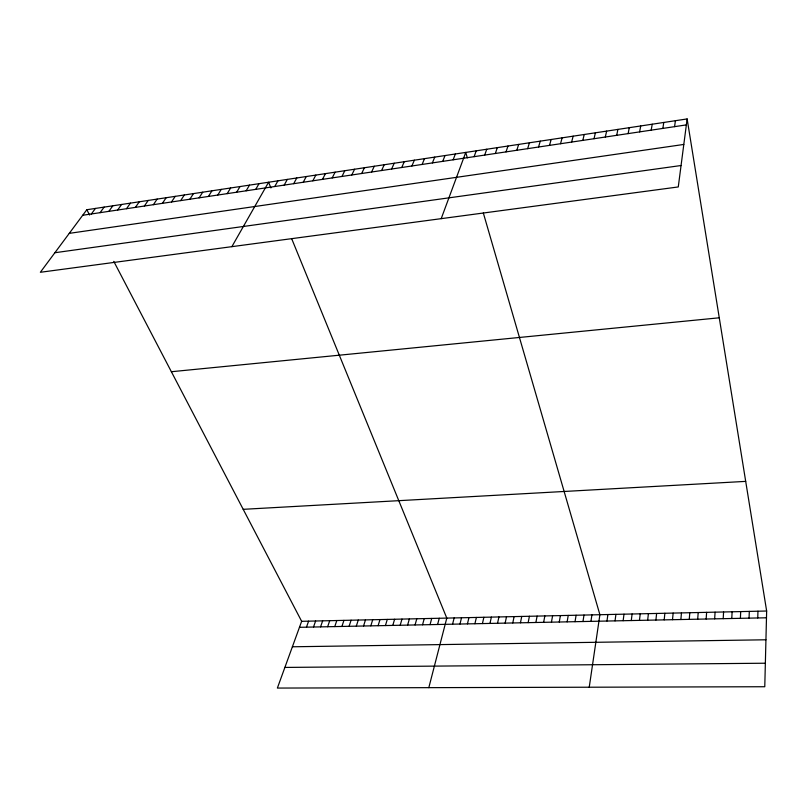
<?xml version="1.0" encoding="UTF-8"?>
<svg xmlns="http://www.w3.org/2000/svg" width="807" height="807" viewBox="0 0 807 807"><rect width="100%" height="100%" fill="white"/><g stroke="black" fill="none" stroke-linecap="round" stroke-linejoin="round"><path stroke-width="1.21" d="M687.13 118.932L678.273 186.942L40.35 272.282L86.823 209.729L687.13 118.932L766.65 611.02L764.774 686.737L277.376 688.068L301.647 621.309L113.777 261.377M757.753 617.96L757.955 611.212M749.057 618.142L749.31 611.403M740.402 618.313L740.695 611.595M731.778 618.495L732.12 611.787M723.203 618.666L723.576 611.968M714.659 618.838L715.083 612.16M706.155 619.019L706.619 612.352M697.692 619.191L698.196 612.533M689.269 619.362L689.803 612.715M680.876 619.534L681.451 612.906M672.513 619.705L673.139 613.088M664.201 619.867L664.857 613.27M655.92 620.038L656.616 613.451M647.668 620.21L648.404 613.633M639.457 620.371L640.233 613.814M631.286 620.543L632.093 613.996M623.145 620.704L623.993 614.177M615.045 620.876L615.923 614.349M606.975 621.037L607.893 614.531M674.561 126.659L675.419 120.707M589.241 687.211L599.894 614.712L483.332 213.008M590.936 621.36L591.924 614.884M662.85 128.414L663.778 122.472M582.967 621.531L583.996 615.055M575.038 621.693L576.097 615.237M651.199 130.159L652.207 124.217M567.139 621.854L568.229 615.408M559.271 622.005L560.401 615.58M551.443 622.167L552.603 615.751M639.628 131.894L640.708 125.953M543.646 622.328L544.836 615.923M535.878 622.49L537.109 616.094M628.118 133.619L629.278 127.688M528.141 622.641L529.412 616.266M520.444 622.802L521.746 616.437M616.689 135.324L617.91 129.402M512.778 622.954L514.109 616.609M505.142 623.115L506.503 616.77M605.321 137.029L606.622 131.117M497.536 623.266L498.928 616.941M489.96 623.428L491.392 617.113M594.023 138.723L595.395 132.812M482.425 623.579L483.877 617.274M474.909 623.73L476.402 617.436M467.435 623.882L468.948 617.607M582.795 140.398L584.238 134.497M459.98 624.033L461.533 617.769M452.566 624.184L454.149 617.93M571.628 142.072L573.141 136.171M428.82 687.655L446.796 618.091L291.66 238.65M437.606 624.487L439.24 618.263M430.05 624.648L431.725 618.424M560.532 143.737L562.116 137.846M422.535 624.8L424.24 618.596M549.506 145.381L551.151 139.5M415.06 624.951L416.795 618.757M407.606 625.102L409.371 618.919M400.181 625.254L401.977 619.09M538.541 147.025L540.256 141.154M392.797 625.405L394.613 619.251M385.433 625.556L387.289 619.413M527.647 148.659L529.422 142.789M378.11 625.707L379.986 619.574M370.806 625.849L372.713 619.736M516.813 150.284L518.659 144.413M363.543 626L365.48 619.897M356.301 626.151L358.268 620.058M506.039 151.887L507.956 146.037M349.098 626.293L351.085 620.21M341.916 626.444L343.933 620.371M334.764 626.585L336.812 620.533M495.337 153.491L497.314 147.641M327.652 626.736L329.72 620.684M484.694 155.085L486.732 149.245M320.561 626.878L322.659 620.845M313.499 627.019L315.628 620.997M306.468 627.17L308.617 621.148M474.113 156.669L476.211 150.838M441.207 218.657L465.75 152.422L467.324 157.859M453.13 159.816L455.35 153.996M442.73 161.37L445.01 155.559M432.391 162.923L434.731 157.113M422.111 164.457L424.512 158.656M411.893 165.99L414.354 160.19M401.735 167.513L404.246 161.723M391.627 169.026L394.199 163.236M381.59 170.529L384.213 164.749M371.593 172.022L374.277 166.252M361.667 173.505L364.401 167.745M351.791 174.988L354.576 169.228M341.966 176.461L344.811 170.711M332.202 177.923L335.097 172.184M322.487 179.376L325.433 173.636M312.834 180.818L315.83 175.089M303.23 182.251L306.277 176.541M293.687 183.683L296.784 177.974M284.185 185.106L287.332 179.406M274.743 186.518L277.941 180.829M231.871 246.66L268.59 182.241L270.92 187.92M255.728 189.373L259.017 183.683M246.155 190.805L249.494 185.126M236.643 192.227L240.032 186.558M227.181 193.64L230.62 187.981M217.769 195.052L221.259 189.393M208.418 196.454L211.948 190.805M199.117 197.846L202.688 192.207M189.857 199.228L193.478 193.599M180.657 200.61L184.319 194.981M171.508 201.972L175.22 196.363M162.409 203.344L166.161 197.725M153.36 204.696L157.153 199.087M144.362 206.037L148.195 200.449M135.405 207.379L139.288 201.79M126.507 208.71L130.421 203.132M117.651 210.042L121.605 204.464M108.844 211.363L112.839 205.795M100.078 212.675L104.123 207.117M91.373 213.976L95.448 208.428M82.707 215.267L686.354 124.893M69.261 233.364L683.811 144.443M54.866 252.732L681.068 165.516M171.377 371.724L719.269 317.797M243.2 509.328L745.698 481.375M301.647 621.309L766.65 611.02M299.458 627.311L766.479 617.789M292.386 646.78L765.934 639.79M284.871 667.429L765.359 663.223M86.823 209.729L89.587 215.025"/></g></svg>
